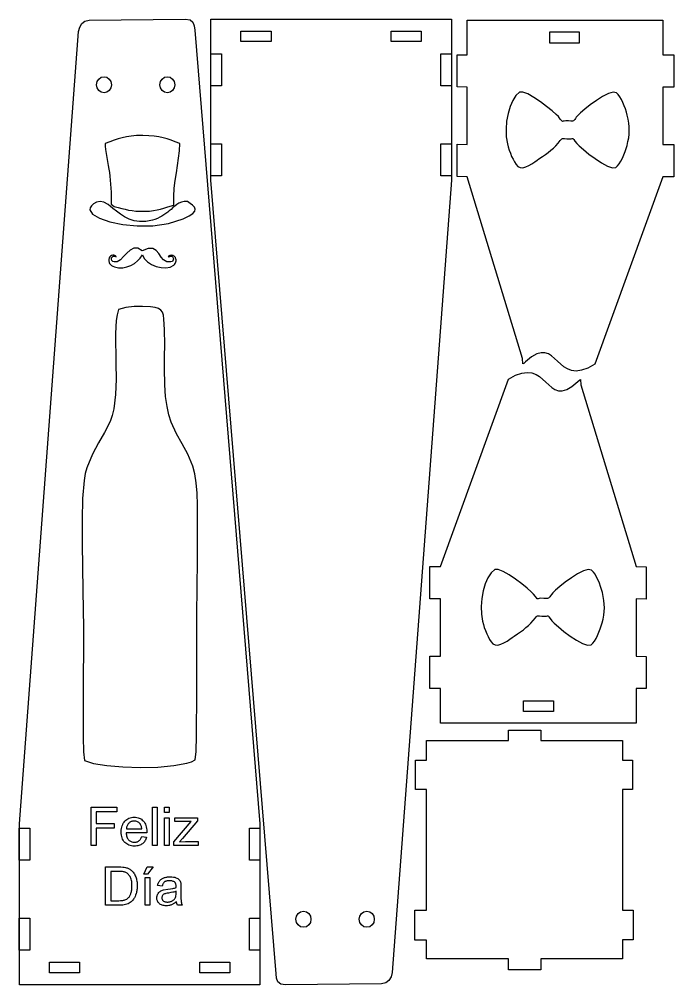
# Model space of a CAD drawing. Extents: x -1652 to 1470, y -458 to 1785.
# Drawn here: x 1253.2 to 1470.2, y 1464.5 to 1784.5 of the extents above; entities that cross this region are included whole.
import ezdxf

# ---------------------------------------------------------------- set-up
doc = ezdxf.new("R2010")
doc.units = 0
doc.layers.add('LAYER_1', color=7, linetype='CONTINUOUS')

msp = doc.modelspace()

# ---------------------------------------------------------------- linework, layer by layer
at = {"layer": 'LAYER_1', "color": 240}
for points in [[(1276.3557, 1784.2283), (1308.2057, 1784.5033), (1309.7807, 1784.2783), (1310.7057, 1783.5033), (1311.1807, 1782.3283), (1311.3557, 1780.8533), (1332.9807, 1517.8033), (1332.9807, 1464.5033), (1253.2057, 1464.5033), (1253.2057, 1517.8033), (1272.8557, 1780.4783), (1273.2307, 1781.9533), (1273.9057, 1783.0783), (1274.9307, 1783.8533), (1276.3557, 1784.2283)], [(1373.2807, 1464.7783), (1341.4557, 1464.5033), (1339.8807, 1464.7283), (1338.9557, 1465.5033), (1338.4807, 1466.6783), (1338.3057, 1468.1533), (1316.7057, 1731.2283), (1316.7057, 1784.5033), (1396.4307, 1784.5033), (1396.4307, 1731.2283), (1376.8057, 1468.5283), (1376.4307, 1467.0533), (1375.7557, 1465.9283), (1374.7057, 1465.1533), (1373.2807, 1464.7783)], [(1444.0557, 1670.1783), (1441.6557, 1668.8533), (1439.5807, 1668.1533), (1437.8057, 1667.9033), (1436.2557, 1668.1033), (1434.9057, 1668.6033), (1433.7307, 1669.3533), (1431.6557, 1671.2033), (1429.6807, 1673.0033), (1428.6307, 1673.6533), (1427.4807, 1674.0033), (1426.2057, 1674.0033), (1424.7307, 1673.5783), (1423.0307, 1672.5783), (1421.0557, 1670.9783), (1420.4307, 1670.4033), (1420.1807, 1670.3283), (1420.0557, 1672.0783), (1401.6557, 1732.2533), (1398.3557, 1732.3533), (1398.3557, 1743.0783), (1401.6557, 1742.9783), (1401.6557, 1762.0033), (1398.3557, 1762.1033), (1398.3557, 1772.7283), (1401.6557, 1772.7283), (1401.6557, 1784.2283), (1466.5307, 1784.2283), (1466.5307, 1772.7283), (1470.1557, 1772.7283), (1470.1557, 1762.0033), (1466.5307, 1762.0033), (1466.5307, 1742.9783), (1470.1557, 1742.9783), (1470.1557, 1732.2533), (1466.5307, 1732.2533), (1444.0557, 1670.1783)], [(1336.6557, 1780.6033), (1336.6557, 1777.1033), (1326.6807, 1777.1033), (1326.6807, 1780.6033), (1336.6557, 1780.6033)], [(1386.4557, 1780.6033), (1386.4557, 1777.1033), (1376.4807, 1777.1033), (1376.4807, 1780.6033), (1386.4557, 1780.6033)], [(1428.9557, 1780.2533), (1428.9557, 1776.7533), (1438.9307, 1776.7533), (1438.9307, 1780.2533), (1428.9557, 1780.2533)], [(1320.2307, 1762.4283), (1316.7307, 1762.4283), (1316.7307, 1773.0783), (1320.2307, 1773.0783), (1320.2307, 1762.4283)], [(1396.4557, 1762.4283), (1392.9557, 1762.4283), (1392.9557, 1773.0783), (1396.4557, 1773.0783), (1396.4557, 1762.4283)], [(1281.2807, 1765.4783), (1282.2557, 1765.2783), (1283.0307, 1764.7033), (1283.5807, 1763.8533), (1283.7807, 1762.8033), (1283.5807, 1761.7783), (1283.0307, 1760.9283), (1282.2557, 1760.3533), (1281.2807, 1760.1533), (1280.3057, 1760.3533), (1279.5057, 1760.9283), (1278.9807, 1761.7783), (1278.7807, 1762.8033), (1278.9807, 1763.8533), (1279.5057, 1764.7033), (1280.3057, 1765.2783), (1281.2807, 1765.4783)], [(1302.2807, 1765.4783), (1303.2557, 1765.2783), (1304.0307, 1764.7033), (1304.5807, 1763.8533), (1304.7557, 1762.8033), (1304.5807, 1761.7783), (1304.0307, 1760.9283), (1303.2557, 1760.3533), (1302.2807, 1760.1533), (1301.3057, 1760.3533), (1300.5057, 1760.9283), (1299.9807, 1761.7783), (1299.7807, 1762.8033), (1299.9807, 1763.8533), (1300.5057, 1764.7033), (1301.3057, 1765.2783), (1302.2807, 1765.4783)], [(1320.2057, 1732.6033), (1316.7057, 1732.6033), (1316.7057, 1743.2533), (1320.2057, 1743.2533), (1320.2057, 1732.6033)], [(1396.4557, 1732.6033), (1392.9557, 1732.6033), (1392.9557, 1743.2533), (1396.4557, 1743.2533), (1396.4557, 1732.6033)], [(1286.1057, 1688.2783), (1285.6307, 1686.5783), (1285.3057, 1684.6533), (1285.0307, 1680.3283), (1285.1807, 1670.3783), (1285.2807, 1665.1783), (1285.1307, 1660.1033), (1284.5307, 1655.3783), (1284.0057, 1653.2033), (1283.3057, 1651.2033), (1281.4807, 1647.5532), (1279.4557, 1644.1533), (1277.4057, 1640.4032), (1275.5307, 1635.7783), (1275.0557, 1633.9283), (1274.6807, 1631.5783), (1274.1807, 1625.6783), (1273.9807, 1618.5782), (1273.9807, 1610.7783), (1274.2807, 1595.1283), (1274.5057, 1582.6783), (1274.3057, 1559.3783), (1274.3557, 1546.5033), (1274.5057, 1541.7283), (1274.7807, 1538.7783), (1277.7807, 1537.8283), (1282.2057, 1537.1283), (1287.5557, 1536.6783), (1293.3807, 1536.5283), (1299.1557, 1536.6533), (1304.4307, 1537.1283), (1308.7307, 1537.9033), (1310.3307, 1538.4283), (1311.5307, 1539.0533), (1311.7807, 1541.7782), (1311.9307, 1546.9533), (1312.0557, 1561.5533), (1312.0307, 1587.1033), (1312.2307, 1605.2533), (1312.2807, 1623.4283), (1312.1807, 1627.4533), (1311.8557, 1630.9033), (1311.3557, 1633.8283), (1310.7307, 1636.3283), (1309.1057, 1640.4032), (1307.2057, 1643.7533), (1305.2807, 1647.0783), (1303.5057, 1651.0033), (1302.7807, 1653.4033), (1302.1557, 1656.2033), (1301.6807, 1659.5033), (1301.4057, 1663.3783), (1301.2807, 1668.7533), (1301.3557, 1672.7533), (1301.4057, 1676.6533), (1301.2807, 1681.7283), (1301.1057, 1685.1533), (1300.9557, 1686.4033), (1300.6307, 1687.3783), (1300.1307, 1688.1033), (1299.3307, 1688.6533), (1298.2057, 1689.0033), (1296.6807, 1689.2033), (1294.0557, 1689.3533), (1291.2307, 1689.3533), (1288.4807, 1689.0283), (1286.1057, 1688.2783)], [(1415.3557, 1665.2283), (1417.7557, 1666.5283), (1419.8307, 1667.2533), (1421.6057, 1667.4783), (1423.1557, 1667.3033), (1424.5057, 1666.8033), (1425.6807, 1666.0533), (1427.7807, 1664.1783), (1429.7307, 1662.4033), (1430.7807, 1661.7533), (1431.9307, 1661.4033), (1433.2057, 1661.3783), (1434.6807, 1661.8283), (1436.4057, 1662.8283), (1438.3807, 1664.4283), (1438.9807, 1665.0033), (1439.2307, 1665.0783), (1439.3807, 1663.3283), (1457.7557, 1603.1533), (1461.0807, 1603.0283), (1461.0807, 1592.3033), (1457.7557, 1592.4283), (1457.7557, 1573.4033), (1461.0807, 1573.3033), (1461.0807, 1562.6783), (1457.7557, 1562.6783), (1457.7557, 1551.1783), (1392.8807, 1551.1783), (1392.8807, 1562.6783), (1389.2807, 1562.6783), (1389.2807, 1573.4033), (1392.8807, 1573.4033), (1392.8807, 1592.4283), (1389.2807, 1592.4283), (1389.2807, 1603.1533), (1392.8807, 1603.1533), (1415.3557, 1665.2283)], [(1420.3557, 1555.1033), (1420.3557, 1558.6033), (1430.3307, 1558.6033), (1430.3307, 1555.1033), (1420.3557, 1555.1033)], [(1453.1307, 1545.4283), (1453.1307, 1538.9533), (1456.5307, 1538.9533), (1456.5307, 1529.2533), (1453.1307, 1529.2533), (1453.1307, 1489.1783), (1456.7057, 1489.1783), (1456.7057, 1479.4033), (1453.1307, 1479.4033), (1453.1307, 1473.0533), (1426.0557, 1473.0533), (1426.0557, 1469.4533), (1415.3807, 1469.4533), (1415.3807, 1473.0533), (1388.1557, 1473.0533), (1388.1557, 1479.3033), (1384.3307, 1479.3033), (1384.3307, 1489.1783), (1388.1557, 1489.1783), (1388.1557, 1529.2533), (1384.5807, 1529.2533), (1384.5807, 1538.9533), (1388.1557, 1538.9533), (1388.1557, 1545.4283), (1415.3807, 1545.4283), (1415.3807, 1548.9033), (1426.0557, 1548.9033), (1426.0557, 1545.4283), (1453.1307, 1545.4283)], [(1253.1807, 1516.4033), (1256.6807, 1516.4033), (1256.6807, 1505.7533), (1253.1807, 1505.7533), (1253.1807, 1516.4033)], [(1329.4664, 1516.4033), (1332.9664, 1516.4033), (1332.9664, 1505.7533), (1329.4664, 1505.7533), (1329.4664, 1516.4033)], [(1347.3807, 1483.5283), (1346.4057, 1483.7283), (1345.6307, 1484.3033), (1345.0807, 1485.1533), (1344.9057, 1486.2033), (1345.0807, 1487.2283), (1345.6307, 1488.0783), (1346.4057, 1488.6533), (1347.3807, 1488.8533), (1348.3557, 1488.6533), (1349.1557, 1488.0783), (1349.6807, 1487.2283), (1349.8807, 1486.2033), (1349.6807, 1485.1533), (1349.1557, 1484.3033), (1348.3557, 1483.7283), (1347.3807, 1483.5283)], [(1368.3807, 1483.5283), (1367.4057, 1483.7283), (1366.6057, 1484.3033), (1366.0807, 1485.1533), (1365.8807, 1486.2033), (1366.0807, 1487.2283), (1366.6057, 1488.0783), (1367.4057, 1488.6533), (1368.3807, 1488.8533), (1369.3557, 1488.6533), (1370.1307, 1488.0783), (1370.6807, 1487.2283), (1370.8807, 1486.2033), (1370.6807, 1485.1533), (1370.1307, 1484.3033), (1369.3557, 1483.7283), (1368.3807, 1483.5283)], [(1253.1807, 1486.5783), (1256.6807, 1486.5783), (1256.6807, 1475.9283), (1253.1807, 1475.9283), (1253.1807, 1486.5783)], [(1329.4664, 1486.5783), (1332.9664, 1486.5783), (1332.9664, 1475.9283), (1329.4664, 1475.9283), (1329.4664, 1486.5783)], [(1263.2057, 1468.4533), (1263.2057, 1471.9533), (1273.1557, 1471.9533), (1273.1557, 1468.4533), (1263.2057, 1468.4533)], [(1313.0307, 1468.4533), (1313.0307, 1471.9533), (1322.9807, 1471.9533), (1322.9807, 1468.4533), (1313.0307, 1468.4533)]]:
    msp.add_lwpolyline(points, close=True, dxfattribs=at)
at = {"layer": 'LAYER_1'}
for points in [[(1419.0692, 1760.3265), (1417.8542, 1759.2388), (1416.7896, 1757.6199), (1415.9017, 1755.5849), (1415.2171, 1753.2489), (1414.7621, 1750.7271), (1414.5631, 1748.1345), (1414.6465, 1745.5863), (1415.0388, 1743.1977), (1415.3088, 1742.1834), (1415.6313, 1741.142), (1416.0034, 1740.0989), (1416.422, 1739.0792), (1416.8844, 1738.1084), (1417.3875, 1737.2117), (1417.9284, 1736.4144), (1418.5041, 1735.7419), (1419.216, 1735.3445), (1420.1007, 1735.3226), (1421.0948, 1735.5896), (1422.1348, 1736.059), (1423.1573, 1736.6441), (1424.0989, 1737.2582), (1424.8961, 1737.815), (1425.4856, 1738.2276), (1426.6124, 1738.9915), (1427.6364, 1739.7098), (1428.5744, 1740.4062), (1429.4432, 1741.1041), (1430.2596, 1741.8271), (1431.0403, 1742.5988), (1431.8023, 1743.4427), (1432.5622, 1744.3824), (1432.8057, 1744.6676), (1433.0246, 1744.855), (1433.235, 1744.9619), (1433.4528, 1745.0058), (1433.9747, 1744.9736), (1434.7182, 1744.8973), (1435.6322, 1744.8828), (1436.2075, 1744.9313), (1436.5418, 1744.9864), (1436.7323, 1744.9918), (1436.8765, 1744.8911), (1437.0719, 1744.628), (1437.4159, 1744.1461), (1438.0059, 1743.3891), (1438.8093, 1742.5704), (1440.2088, 1741.3292), (1442.0236, 1739.8515), (1444.0731, 1738.3232), (1446.1767, 1736.9305), (1448.1536, 1735.8592), (1449.8233, 1735.2955), (1451.005, 1735.4253), (1451.5682, 1735.9033), (1452.1242, 1736.6104), (1452.6618, 1737.4926), (1453.17, 1738.4965), (1453.6374, 1739.5682), (1454.0532, 1740.6541), (1454.4061, 1741.7004), (1454.6851, 1742.6535), (1454.998, 1743.9491), (1455.2273, 1745.2039), (1455.3718, 1746.4334), (1455.43, 1747.6528), (1455.4008, 1748.8776), (1455.2827, 1750.1232), (1455.0745, 1751.4048), (1454.7749, 1752.7379), (1454.5004, 1753.7309), (1454.1645, 1754.7787), (1453.7735, 1755.844), (1453.3339, 1756.8893), (1452.8522, 1757.8772), (1452.3346, 1758.7702), (1451.7876, 1759.5308), (1451.2176, 1760.1218), (1450.1068, 1760.3865), (1448.4999, 1759.9358), (1446.5736, 1758.9565), (1444.5049, 1757.6355), (1442.4704, 1756.1597), (1440.6471, 1754.716), (1439.2116, 1753.4914), (1438.3408, 1752.6726), (1437.8681, 1752.1195), (1437.561, 1751.6666), (1437.35, 1751.3096), (1437.1658, 1751.0441), (1436.9392, 1750.8658), (1436.6006, 1750.7702), (1436.0809, 1750.7531), (1435.3107, 1750.81), (1434.4134, 1750.8471), (1433.8473, 1750.7846), (1433.5145, 1750.6926), (1433.3171, 1750.6412), (1433.1573, 1750.7005), (1432.9371, 1750.9407), (1432.5585, 1751.4318), (1431.9238, 1752.244), (1431.2019, 1752.9628), (1429.8335, 1754.1552), (1428.0154, 1755.626), (1425.9445, 1757.18), (1423.8176, 1758.6222), (1421.8315, 1759.7574), (1420.1831, 1760.3906), (1419.0692, 1760.3265)], [(1410.8038, 1602.0849), (1409.5888, 1600.9972), (1408.5242, 1599.3783), (1407.6363, 1597.3433), (1406.9517, 1595.0073), (1406.4967, 1592.4855), (1406.2977, 1589.8929), (1406.3811, 1587.3447), (1406.7734, 1584.9561), (1407.0434, 1583.9418), (1407.3659, 1582.9004), (1407.738, 1581.8573), (1408.1566, 1580.8376), (1408.619, 1579.8668), (1409.1221, 1578.9701), (1409.663, 1578.1728), (1410.2387, 1577.5003), (1410.9506, 1577.1029), (1411.8353, 1577.081), (1412.8294, 1577.348), (1413.8694, 1577.8174), (1414.8919, 1578.4025), (1415.8335, 1579.0166), (1416.6307, 1579.5734), (1417.2202, 1579.986), (1418.347, 1580.7499), (1419.371, 1581.4682), (1420.309, 1582.1646), (1421.1778, 1582.8625), (1421.9942, 1583.5855), (1422.7749, 1584.3572), (1423.5369, 1585.2011), (1424.2968, 1586.1408), (1424.5403, 1586.426), (1424.7592, 1586.6134), (1424.9696, 1586.7203), (1425.1874, 1586.7642), (1425.7093, 1586.732), (1426.4528, 1586.6557), (1427.3668, 1586.6412), (1427.9421, 1586.6897), (1428.2764, 1586.7448), (1428.4669, 1586.7502), (1428.6111, 1586.6495), (1428.8065, 1586.3864), (1429.1505, 1585.9045), (1429.7405, 1585.1475), (1430.5439, 1584.3288), (1431.9434, 1583.0876), (1433.7582, 1581.6099), (1435.8077, 1580.0816), (1437.9113, 1578.6889), (1439.8882, 1577.6176), (1441.5579, 1577.0539), (1442.7396, 1577.1837), (1443.3028, 1577.6617), (1443.8588, 1578.3688), (1444.3964, 1579.251), (1444.9046, 1580.2549), (1445.372, 1581.3266), (1445.7878, 1582.4125), (1446.1407, 1583.4588), (1446.4197, 1584.4119), (1446.7326, 1585.7075), (1446.9619, 1586.9623), (1447.1064, 1588.1918), (1447.1646, 1589.4112), (1447.1354, 1590.636), (1447.0173, 1591.8816), (1446.8091, 1593.1632), (1446.5095, 1594.4963), (1446.235, 1595.4893), (1445.8991, 1596.5371), (1445.5081, 1597.6024), (1445.0685, 1598.6477), (1444.5868, 1599.6356), (1444.0692, 1600.5286), (1443.5222, 1601.2892), (1442.9522, 1601.8802), (1441.8414, 1602.1449), (1440.2345, 1601.6942), (1438.3082, 1600.7149), (1436.2395, 1599.3939), (1434.205, 1597.9181), (1432.3817, 1596.4744), (1430.9462, 1595.2498), (1430.0754, 1594.431), (1429.6027, 1593.8779), (1429.2956, 1593.425), (1429.0846, 1593.068), (1428.9004, 1592.8025), (1428.6738, 1592.6242), (1428.3352, 1592.5286), (1427.8155, 1592.5115), (1427.0453, 1592.5684), (1426.148, 1592.6055), (1425.5819, 1592.543), (1425.2491, 1592.451), (1425.0517, 1592.3996), (1424.8919, 1592.4589), (1424.6717, 1592.6991), (1424.2931, 1593.1902), (1423.6584, 1594.0024), (1422.9365, 1594.7212), (1421.5681, 1595.9136), (1419.75, 1597.3844), (1417.6791, 1598.9384), (1415.5522, 1600.3806), (1413.5661, 1601.5158), (1411.9177, 1602.149), (1410.8038, 1602.0849)]]:
    msp.add_lwpolyline(points, close=True, dxfattribs=at)
at = {"layer": 'LAYER_1', "color": 250}
for points in [[(1284.6676, 1722.4674), (1286.0024, 1722.1249), (1287.2045, 1721.8075), (1288.3298, 1721.523), (1289.434, 1721.2788), (1290.573, 1721.0825), (1291.8026, 1720.9417), (1293.1786, 1720.864), (1294.7568, 1720.857), (1296.3452, 1720.9351), (1297.7145, 1721.0966), (1298.9196, 1721.3254), (1300.0155, 1721.6054), (1301.0572, 1721.9207), (1302.0996, 1722.2552), (1303.1977, 1722.5928), (1304.4065, 1722.9175), (1304.398, 1725.7925), (1304.5744, 1728.5134), (1304.8802, 1731.1111), (1305.2601, 1733.6166), (1305.6585, 1736.0609), (1306.0202, 1738.4752), (1306.2896, 1740.8902), (1306.4114, 1743.3372), (1304.8822, 1743.8958), (1303.488, 1744.4007), (1302.1609, 1744.8461), (1300.8332, 1745.2263), (1299.4368, 1745.5355), (1297.9041, 1745.7679), (1296.167, 1745.9178), (1294.1577, 1745.9795), (1292.0903, 1745.9416), (1290.306, 1745.8018), (1288.7353, 1745.5697), (1287.3088, 1745.2544), (1285.9569, 1744.8654), (1284.6101, 1744.4119), (1283.1988, 1743.9034), (1281.6537, 1743.3491), (1281.6816, 1742.4263), (1281.7992, 1741.3032), (1281.9826, 1740.0405), (1282.2076, 1738.6988), (1282.4502, 1737.339), (1282.6864, 1736.0217), (1282.8921, 1734.8076), (1283.0433, 1733.7576), (1283.1974, 1732.4618), (1283.3399, 1731.1581), (1283.4649, 1729.8484), (1283.5667, 1728.5344), (1283.6394, 1727.2178), (1283.6771, 1725.9004), (1283.6738, 1724.5839), (1283.6239, 1723.27), (1284.6676, 1722.4674)], [(1308.9772, 1724.0833), (1307.8953, 1724.0576), (1306.9475, 1723.8665), (1306.1128, 1723.541), (1305.3699, 1723.1119), (1304.6977, 1722.6104), (1304.075, 1722.0675), (1303.4806, 1721.514), (1302.8933, 1720.981), (1302.3778, 1720.5566), (1301.7951, 1720.1224), (1301.1532, 1719.6894), (1300.4599, 1719.2689), (1299.7231, 1718.8718), (1298.9508, 1718.5095), (1298.1507, 1718.1929), (1297.3308, 1717.9332), (1295.1024, 1717.5055), (1293.0887, 1717.4683), (1291.2653, 1717.7562), (1289.6081, 1718.3042), (1288.0925, 1719.0469), (1286.6944, 1719.9192), (1285.3894, 1720.8559), (1284.1533, 1721.7917), (1282.6722, 1723.1639), (1281.2552, 1723.8846), (1279.9454, 1724.0761), (1278.7858, 1723.8606), (1277.8195, 1723.3605), (1277.0898, 1722.6981), (1276.6396, 1721.9955), (1276.5121, 1721.3752), (1277.4275, 1719.9586), (1279.74, 1718.5863), (1283.1744, 1717.3845), (1287.4554, 1716.4798), (1292.3079, 1715.9986), (1297.4566, 1716.0672), (1302.6263, 1716.8123), (1307.5419, 1718.3601), (1309.5148, 1719.3062), (1310.7635, 1720.1475), (1311.394, 1720.9034), (1311.5121, 1721.5935), (1311.2236, 1722.2371), (1310.6344, 1722.8536), (1309.8503, 1723.4626), (1308.9772, 1724.0833)], [(1284.6497, 1704.0649), (1284.1575, 1704.259), (1283.8529, 1704.585), (1283.7238, 1704.9797), (1283.7581, 1705.3796), (1283.9439, 1705.7214), (1284.2691, 1705.9415), (1284.7217, 1705.9768), (1285.2895, 1705.7636), (1285.1052, 1706.0671), (1284.8352, 1706.2445), (1284.5074, 1706.3107), (1284.1495, 1706.2803), (1283.7893, 1706.1682), (1283.4547, 1705.9892), (1283.1736, 1705.7579), (1282.9737, 1705.4892), (1282.8478, 1704.9154), (1282.8385, 1704.3987), (1282.9368, 1703.9381), (1283.1335, 1703.5329), (1283.4195, 1703.1823), (1283.7858, 1702.8854), (1284.2233, 1702.6415), (1284.723, 1702.4497), (1286.1117, 1702.1655), (1287.4989, 1702.1619), (1288.853, 1702.4107), (1290.1424, 1702.8839), (1291.3354, 1703.5535), (1292.4005, 1704.3913), (1293.3061, 1705.3694), (1294.0206, 1706.4596), (1294.6146, 1705.2288), (1295.6458, 1704.1508), (1296.9957, 1703.2639), (1298.5458, 1702.6064), (1300.1773, 1702.2163), (1301.7719, 1702.1319), (1303.211, 1702.3914), (1304.3759, 1703.033), (1304.6077, 1703.2559), (1304.8159, 1703.5116), (1304.9899, 1703.7963), (1305.1189, 1704.1063), (1305.1922, 1704.4379), (1305.1992, 1704.7872), (1305.1292, 1705.1507), (1304.9714, 1705.5244), (1304.882, 1705.6683), (1304.7755, 1705.8007), (1304.6517, 1705.9202), (1304.5102, 1706.0249), (1304.3508, 1706.1134), (1304.1732, 1706.1838), (1303.9772, 1706.2346), (1303.7625, 1706.2641), (1303.5241, 1706.2764), (1303.3212, 1706.2659), (1303.1344, 1706.226), (1302.9443, 1706.1497), (1302.7993, 1706.0744), (1302.7248, 1706.0255), (1302.6997, 1705.9947), (1302.7029, 1705.9736), (1302.7134, 1705.9538), (1302.71, 1705.9269), (1302.6718, 1705.8845), (1302.5777, 1705.8182), (1303.1186, 1705.9302), (1303.5567, 1705.9471), (1303.8911, 1705.8729), (1304.1207, 1705.7114), (1304.2446, 1705.4665), (1304.2617, 1705.1421), (1304.1711, 1704.742), (1303.9718, 1704.2701), (1303.3751, 1704.0974), (1302.0478, 1704.1036), (1301.0455, 1704.7218), (1300.2258, 1705.7111), (1299.4462, 1706.8303), (1298.5643, 1707.8384), (1297.4377, 1708.4943), (1295.9239, 1708.5569), (1293.8807, 1707.7851), (1292.4376, 1708.6443), (1291.1217, 1708.6353), (1289.9105, 1708.003), (1288.7821, 1706.9923), (1287.714, 1705.8483), (1286.684, 1704.8157), (1285.67, 1704.1396), (1284.6497, 1704.0649)], [(1276.9724, 1510.6435), (1276.9724, 1523.3194), (1285.5233, 1523.3194), (1285.5233, 1521.8323), (1278.6543, 1521.8323), (1278.6543, 1517.8844), (1284.6027, 1517.8844), (1284.6027, 1516.3972), (1278.6543, 1516.3972), (1278.6543, 1510.6435), (1276.9724, 1510.6435)], [(1297.3141, 1510.6435), (1297.3141, 1523.3194), (1298.8721, 1523.3194), (1298.8721, 1510.6435), (1297.3141, 1510.6435)], [(1301.2828, 1521.549), (1301.2828, 1523.3194), (1302.8407, 1523.3194), (1302.8407, 1521.549), (1301.2828, 1521.549)], [(1293.7704, 1513.6177), (1295.3814, 1513.4053), (1295.2771, 1513.0642), (1295.1524, 1512.7426), (1295.0073, 1512.4404), (1294.8418, 1512.1579), (1294.656, 1511.895), (1294.4499, 1511.6518), (1294.2235, 1511.4284), (1293.9769, 1511.2248), (1293.7114, 1511.0432), (1293.4281, 1510.8857), (1293.127, 1510.7523), (1292.8081, 1510.6432), (1292.4714, 1510.5582), (1292.1168, 1510.4974), (1291.7443, 1510.461), (1291.3538, 1510.4488), (1290.8645, 1510.4682), (1290.4011, 1510.5262), (1289.9638, 1510.623), (1289.5524, 1510.7586), (1289.1671, 1510.9328), (1288.8078, 1511.1458), (1288.4744, 1511.3975), (1288.1671, 1511.688), (1287.8912, 1512.0125), (1287.6521, 1512.3684), (1287.4497, 1512.7558), (1287.2842, 1513.1744), (1287.1554, 1513.6243), (1287.0634, 1514.1054), (1287.0082, 1514.6176), (1286.9898, 1515.1609), (1287.0083, 1515.7225), (1287.064, 1516.2518), (1287.1568, 1516.749), (1287.2867, 1517.2138), (1287.4539, 1517.6463), (1287.6583, 1518.0464), (1287.8999, 1518.4139), (1288.1789, 1518.7489), (1288.4876, 1519.0486), (1288.8185, 1519.3083), (1289.1715, 1519.5279), (1289.5466, 1519.7075), (1289.9438, 1519.8471), (1290.3632, 1519.9468), (1290.8047, 1520.0066), (1291.2683, 1520.0265), (1291.717, 1520.007), (1292.1446, 1519.9485), (1292.5512, 1519.8508), (1292.9369, 1519.7141), (1293.3014, 1519.5382), (1293.645, 1519.3232), (1293.9676, 1519.0689), (1294.2691, 1518.7754), (1294.542, 1518.4464), (1294.7786, 1518.0855), (1294.9789, 1517.6929), (1295.1429, 1517.2684), (1295.2704, 1516.8121), (1295.3616, 1516.324), (1295.4163, 1515.8041), (1295.4346, 1515.2524), (1295.4257, 1514.8393), (1288.5832, 1514.8393), (1288.6159, 1514.4729), (1288.6696, 1514.1285), (1288.7445, 1513.806), (1288.8407, 1513.5056), (1288.9581, 1513.2273), (1289.0969, 1512.9713), (1289.2571, 1512.7375), (1289.4389, 1512.526), (1289.6364, 1512.3382), (1289.846, 1512.1753), (1290.0676, 1512.0373), (1290.3012, 1511.9244), (1290.5467, 1511.8365), (1290.804, 1511.7737), (1291.073, 1511.736), (1291.3538, 1511.7234), (1291.5635, 1511.7305), (1291.7654, 1511.7516), (1291.9595, 1511.7869), (1292.1457, 1511.8363), (1292.3241, 1511.8998), (1292.4945, 1511.9774), (1292.6569, 1512.0691), (1292.8114, 1512.1749), (1292.959, 1512.2962), (1293.0986, 1512.4343), (1293.2303, 1512.5894), (1293.354, 1512.7613), (1293.4698, 1512.9501), (1293.5778, 1513.1558), (1293.678, 1513.3783), (1293.7704, 1513.6177)], [(1288.6717, 1516.114), (1293.7881, 1516.114), (1293.7566, 1516.3948), (1293.7129, 1516.6573), (1293.6573, 1516.9017), (1293.5896, 1517.1279), (1293.5101, 1517.336), (1293.4188, 1517.526), (1293.3157, 1517.698), (1293.2009, 1517.8519), (1293.0091, 1518.0625), (1292.8032, 1518.2452), (1292.5834, 1518.3999), (1292.3497, 1518.5265), (1292.1021, 1518.625), (1291.8408, 1518.6954), (1291.5657, 1518.7377), (1291.2771, 1518.7518), (1291.0147, 1518.7406), (1290.7631, 1518.707), (1290.5222, 1518.651), (1290.292, 1518.5726), (1290.0724, 1518.4717), (1289.8634, 1518.3485), (1289.665, 1518.2028), (1289.4772, 1518.0348), (1289.3058, 1517.8479), (1289.1547, 1517.6459), (1289.0237, 1517.4286), (1288.9129, 1517.1961), (1288.8223, 1516.9484), (1288.7519, 1516.6855), (1288.7017, 1516.4073), (1288.6717, 1516.114)], [(1301.2828, 1510.6435), (1301.2828, 1519.8318), (1302.8407, 1519.8318), (1302.8407, 1510.6435), (1301.2828, 1510.6435)], [(1304.3927, 1510.6435), (1304.3927, 1511.9123), (1310.2114, 1518.6279), (1308.4675, 1518.5748), (1304.7468, 1518.5748), (1304.7468, 1519.8318), (1312.2355, 1519.8318), (1312.2355, 1518.8079), (1307.2548, 1512.9834), (1306.3018, 1511.9005), (1308.2669, 1511.989), (1312.5188, 1511.989), (1312.5188, 1510.6435), (1304.3927, 1510.6435)], [(1281.7982, 1490.8654), (1281.7982, 1503.5413), (1286.1651, 1503.5413), (1286.8605, 1503.5302), (1287.4686, 1503.4967), (1287.9892, 1503.4405), (1288.4224, 1503.3613), (1288.6896, 1503.2919), (1288.9469, 1503.2098), (1289.1942, 1503.115), (1289.4315, 1503.0076), (1289.6589, 1502.8876), (1289.8763, 1502.7551), (1290.0838, 1502.61), (1290.2813, 1502.4525), (1290.5245, 1502.2329), (1290.7516, 1501.9988), (1290.9628, 1501.7502), (1291.158, 1501.487), (1291.3373, 1501.2091), (1291.5008, 1500.9165), (1291.6484, 1500.6091), (1291.7802, 1500.2868), (1291.8973, 1499.9511), (1291.9988, 1499.6036), (1292.0845, 1499.2442), (1292.1545, 1498.8731), (1292.2089, 1498.4901), (1292.2478, 1498.0955), (1292.2711, 1497.6892), (1292.2788, 1497.2712), (1292.2735, 1496.9156), (1292.2578, 1496.5702), (1292.2315, 1496.2351), (1292.1947, 1495.9102), (1292.1474, 1495.5956), (1292.0896, 1495.2912), (1292.0213, 1494.997), (1291.9425, 1494.713), (1291.7622, 1494.1792), (1291.5578, 1493.6932), (1291.4467, 1493.4683), (1291.3296, 1493.2554), (1291.2067, 1493.0546), (1291.0779, 1492.8659), (1290.8068, 1492.5202), (1290.524, 1492.2135), (1290.229, 1491.946), (1289.9213, 1491.7181), (1289.5927, 1491.5206), (1289.2312, 1491.3486), (1288.8371, 1491.202), (1288.4106, 1491.0808), (1287.9497, 1490.9861), (1287.4564, 1490.9189), (1286.9305, 1490.8787), (1286.3717, 1490.8654), (1281.7982, 1490.8654)], [(1283.4801, 1492.3525), (1286.1828, 1492.3525), (1286.7754, 1492.3669), (1287.3004, 1492.4104), (1287.5376, 1492.4431), (1287.7579, 1492.4832), (1287.9614, 1492.5307), (1288.148, 1492.5856), (1288.4861, 1492.7146), (1288.7879, 1492.867), (1288.9253, 1492.9521), (1289.0537, 1493.0433), (1289.1733, 1493.1404), (1289.2839, 1493.2436), (1289.4282, 1493.3995), (1289.5644, 1493.5683), (1289.6925, 1493.7501), (1289.8125, 1493.9448), (1289.9243, 1494.1523), (1290.0279, 1494.3727), (1290.1233, 1494.6058), (1290.2104, 1494.8517), (1290.2883, 1495.1106), (1290.3559, 1495.3828), (1290.4132, 1495.6684), (1290.4601, 1495.9674), (1290.4967, 1496.2798), (1290.5229, 1496.6056), (1290.5386, 1496.9449), (1290.5439, 1497.2978), (1290.5337, 1497.7813), (1290.503, 1498.2361), (1290.4519, 1498.6621), (1290.3805, 1499.0593), (1290.2887, 1499.4278), (1290.1767, 1499.7675), (1290.0443, 1500.0784), (1289.8918, 1500.3605), (1289.7247, 1500.6172), (1289.5488, 1500.8518), (1289.364, 1501.0643), (1289.1704, 1501.2546), (1288.9679, 1501.4228), (1288.7565, 1501.5688), (1288.5363, 1501.6927), (1288.3073, 1501.7945), (1288.1263, 1501.8556), (1287.9195, 1501.9085), (1287.687, 1501.9532), (1287.4288, 1501.9896), (1286.8351, 1502.0381), (1286.1386, 1502.0542), (1283.4801, 1502.0542), (1283.4801, 1492.3525)], [(1294.424, 1501.1867), (1295.557, 1503.6121), (1297.6106, 1503.6121), (1295.7163, 1501.1867), (1294.424, 1501.1867)], [(1294.9374, 1490.8654), (1294.9374, 1500.0537), (1296.4953, 1500.0537), (1296.4953, 1490.8654), (1294.9374, 1490.8654)], [(1305.3088, 1492.0161), (1304.879, 1491.6741), (1304.4572, 1491.3869), (1304.2494, 1491.2637), (1304.0437, 1491.1539), (1303.8402, 1491.0576), (1303.6388, 1490.9746), (1303.4367, 1490.9031), (1303.231, 1490.8412), (1303.0216, 1490.789), (1302.8086, 1490.7463), (1302.3712, 1490.6896), (1301.9186, 1490.6707), (1301.5511, 1490.6822), (1301.2054, 1490.7167), (1300.8816, 1490.7742), (1300.5797, 1490.8547), (1300.2996, 1490.9584), (1300.0414, 1491.0852), (1299.805, 1491.2351), (1299.5905, 1491.4083), (1299.3996, 1491.5985), (1299.2342, 1491.8016), (1299.0942, 1492.0177), (1298.9797, 1492.2467), (1298.8906, 1492.4885), (1298.827, 1492.7431), (1298.7888, 1493.0106), (1298.7761, 1493.2908), (1298.7954, 1493.62), (1298.8532, 1493.9348), (1298.8964, 1494.0868), (1298.9492, 1494.2352), (1299.0114, 1494.38), (1299.083, 1494.5212), (1299.2495, 1494.7858), (1299.4393, 1495.0221), (1299.6523, 1495.2308), (1299.8885, 1495.4123), (1300.1458, 1495.5705), (1300.4181, 1495.7085), (1300.7059, 1495.826), (1301.0098, 1495.9228), (1302.3966, 1496.1559), (1303.2777, 1496.2725), (1304.0353, 1496.4008), (1304.3674, 1496.4691), (1304.6683, 1496.5401), (1304.9379, 1496.6138), (1305.1761, 1496.69), (1305.1849, 1497.0942), (1305.178, 1497.3223), (1305.1572, 1497.5329), (1305.1227, 1497.7261), (1305.0743, 1497.9019), (1305.012, 1498.0603), (1304.936, 1498.2012), (1304.846, 1498.3247), (1304.7423, 1498.4308), (1304.5838, 1498.5542), (1304.4071, 1498.661), (1304.2122, 1498.7513), (1303.9991, 1498.8251), (1303.7679, 1498.8824), (1303.5187, 1498.9233), (1303.2513, 1498.9478), (1302.966, 1498.956), (1302.6995, 1498.9499), (1302.451, 1498.9317), (1302.2205, 1498.9014), (1302.0082, 1498.859), (1301.8139, 1498.8046), (1301.6378, 1498.7382), (1301.4799, 1498.6598), (1301.3402, 1498.5695), (1301.213, 1498.464), (1301.0945, 1498.3399), (1300.9847, 1498.1972), (1300.8836, 1498.0358), (1300.7911, 1497.8558), (1300.707, 1497.6571), (1300.6314, 1497.4396), (1300.5642, 1497.2034), (1299.0417, 1497.4158), (1299.0979, 1497.6545), (1299.1624, 1497.8816), (1299.2352, 1498.097), (1299.3165, 1498.3006), (1299.4062, 1498.4925), (1299.5043, 1498.6726), (1299.611, 1498.8409), (1299.7262, 1498.9973), (1299.8524, 1499.1434), (1299.9918, 1499.2807), (1300.1445, 1499.4092), (1300.3105, 1499.5292), (1300.4897, 1499.6405), (1300.6822, 1499.7434), (1300.888, 1499.8378), (1301.1071, 1499.9238), (1301.3364, 1499.9996), (1301.575, 1500.0654), (1301.8228, 1500.1212), (1302.0797, 1500.1669), (1302.3456, 1500.2025), (1302.6204, 1500.228), (1302.904, 1500.2433), (1303.1962, 1500.2484), (1303.7577, 1500.2312), (1304.2647, 1500.1794), (1304.4977, 1500.1405), (1304.7169, 1500.0928), (1304.9224, 1500.0364), (1305.1141, 1499.9711), (1305.4576, 1499.8233), (1305.7529, 1499.6583), (1305.8823, 1499.5692), (1305.9996, 1499.4756), (1306.1045, 1499.3775), (1306.197, 1499.2747), (1306.3569, 1499.0506), (1306.4913, 1498.7989), (1306.6003, 1498.5195), (1306.6838, 1498.2125), (1306.717, 1497.9735), (1306.741, 1497.6552), (1306.7557, 1497.2577), (1306.7606, 1496.7814), (1306.7606, 1494.716), (1306.7667, 1493.7333), (1306.7849, 1492.9493), (1306.8153, 1492.3633), (1306.8579, 1491.9748), (1306.917, 1491.6882), (1307.0007, 1491.408), (1307.1081, 1491.1338), (1307.2386, 1490.8654), (1305.6098, 1490.8654), (1305.503, 1491.1215), (1305.4173, 1491.3987), (1305.3525, 1491.6969), (1305.3088, 1492.0161)], [(1305.1849, 1495.4684), (1304.9592, 1495.3837), (1304.7069, 1495.3024), (1304.4281, 1495.2244), (1304.1227, 1495.1497), (1303.4322, 1495.0103), (1302.6356, 1494.8842), (1302.1885, 1494.8134), (1301.8123, 1494.7381), (1301.5069, 1494.6584), (1301.2724, 1494.5743), (1301.0848, 1494.4781), (1300.9201, 1494.3623), (1300.7782, 1494.227), (1300.6586, 1494.0727), (1300.5635, 1493.9023), (1300.4953, 1493.7227), (1300.4541, 1493.5337), (1300.4403, 1493.3351), (1300.4476, 1493.1843), (1300.4697, 1493.0397), (1300.5064, 1492.9014), (1300.558, 1492.7693), (1300.6243, 1492.6436), (1300.7054, 1492.5243), (1300.8015, 1492.4115), (1300.9124, 1492.3053), (1301.0376, 1492.2088), (1301.1763, 1492.125), (1301.3286, 1492.054), (1301.4944, 1491.9959), (1301.6738, 1491.9506), (1301.8667, 1491.9182), (1302.0732, 1491.8987), (1302.2933, 1491.8922), (1302.5149, 1491.8983), (1302.7304, 1491.9166), (1302.9398, 1491.9471), (1303.1431, 1491.9899), (1303.3403, 1492.0451), (1303.5314, 1492.1125), (1303.7165, 1492.1924), (1303.8955, 1492.2847), (1304.0646, 1492.3866), (1304.2224, 1492.4976), (1304.3686, 1492.6177), (1304.5033, 1492.7468), (1304.6264, 1492.8849), (1304.7378, 1493.0319), (1304.8375, 1493.1879), (1304.9253, 1493.3528), (1304.9843, 1493.4922), (1305.0354, 1493.6471), (1305.0785, 1493.8175), (1305.1137, 1494.0034), (1305.1606, 1494.4217), (1305.1761, 1494.9019), (1305.1849, 1495.4684)]]:
    msp.add_lwpolyline(points, close=True, dxfattribs=at)

doc.saveas('drawing.dxf')
